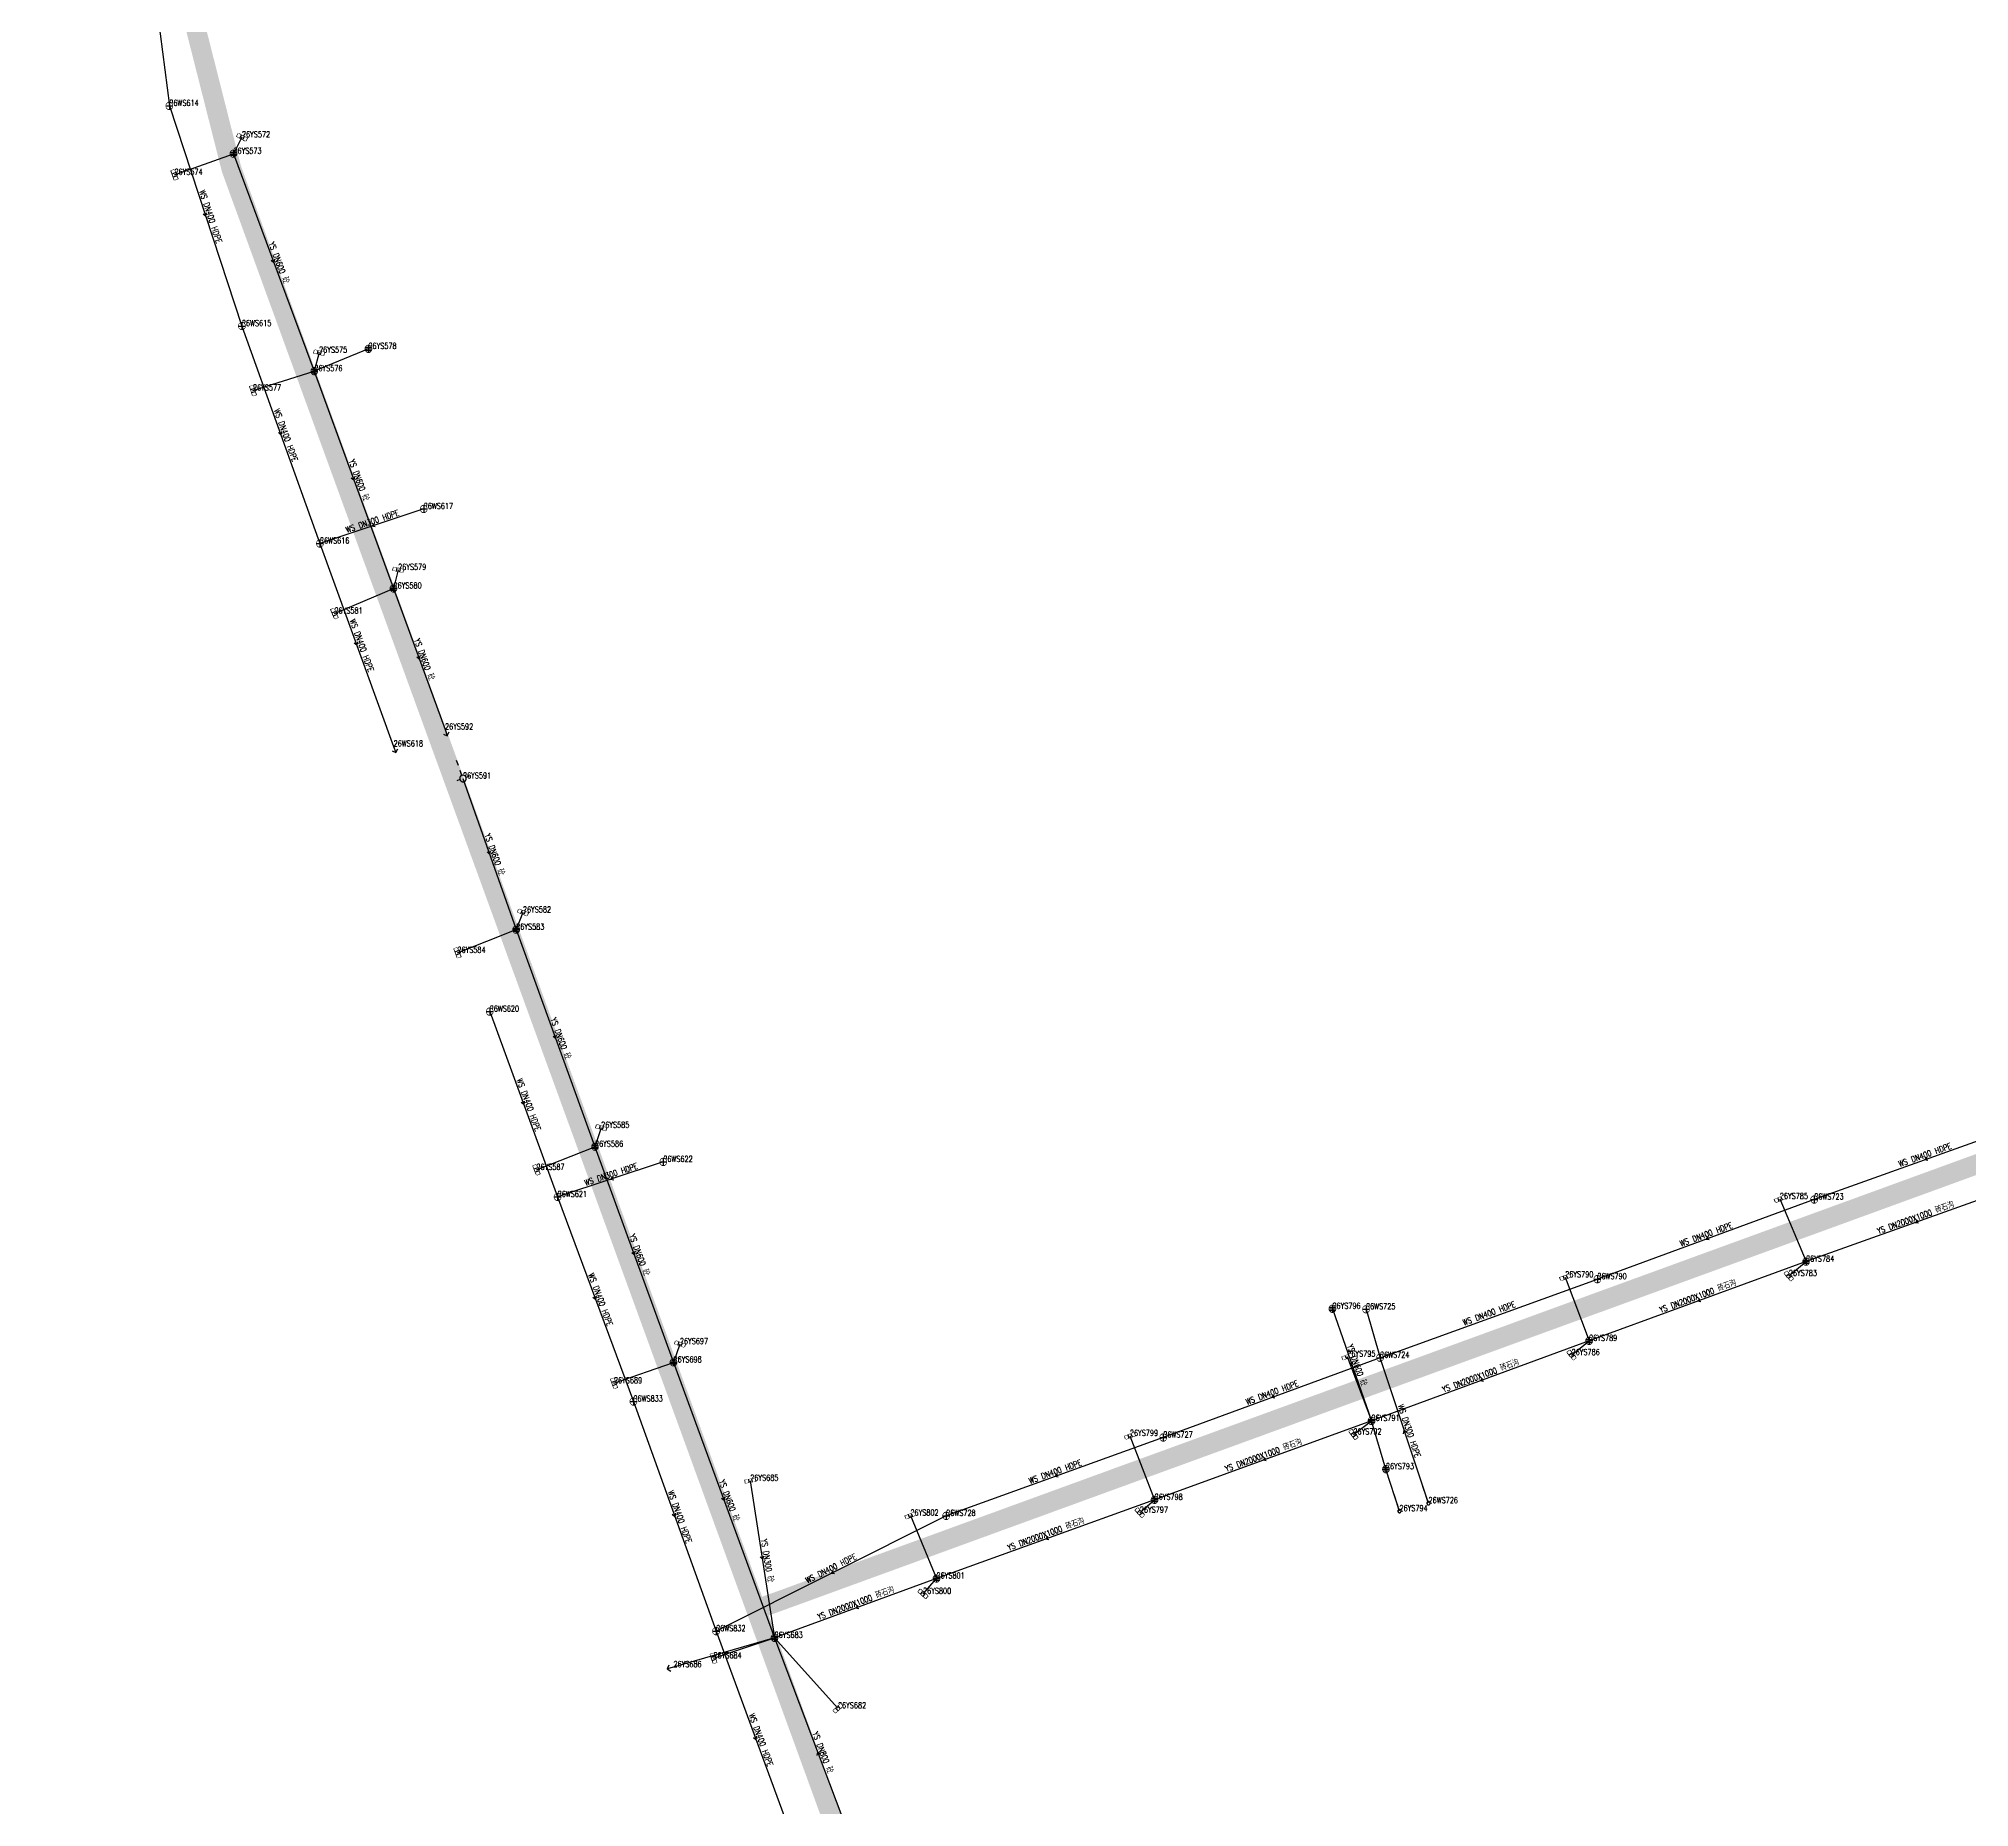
# Model space of a CAD drawing. Extents: x 78813 to 99477, y 2421021 to 2448125.
# Drawn here: x 87453.8 to 87745.7, y 2423126.3 to 2423393.8 of the extents above; entities that cross this region are included whole.
import ezdxf
from ezdxf.enums import TextEntityAlignment as Align

# ---------------------------------------------------------------- set-up
doc = ezdxf.new("R2010")
doc.units = 0
doc.set_wipeout_variables(frame=1)
doc.layers.get('0').update_dxf_attribs({"linetype": 'CONTINUOUS'})
for name, color, linetype in [('DX_WS', 16, 'CONTINUOUS'), ('DX_YS', 42, 'CONTINUOUS'), ('道路', 5, 'CONTINUOUS')]:
    doc.layers.add(name, color=color, linetype=linetype)
doc.layers.add('WSLINE', color=7, linetype='CONTINUOUS', true_color=0x7f0000)
doc.layers.add('YSLINE', color=7, linetype='CONTINUOUS', true_color=0xcc9900)
doc.styles.add('CcNameZT', font='txt.SHX', dxfattribs={"width": 0.8, "bigfont": 'HZTXT.SHX'})
doc.styles.add('PointNameZT', font='txt.SHX', dxfattribs={"width": 0.8, "bigfont": 'HZTXT.SHX'})

# ---------------------------------------------------------------- blocks, each defined once
blk = doc.blocks.new('PS污水井')
blk.add_lwpolyline([(1, 0), (1, 0.07), (0.99, 0.14), (0.98, 0.21), (0.96, 0.28), (0.94, 0.34), (0.91, 0.41), (0.88, 0.47), (0.85, 0.53), (0.81, 0.59), (0.77, 0.64), (0.72, 0.69), (0.67, 0.74), (0.62, 0.79), (0.56, 0.83), (0.5, 0.87), (0.44, 0.9), (0.37, 0.93), (0.31, 0.95), (0.24, 0.97), (0.17, 0.98), (0.1, 0.99), (0.03, 1), (-0.03, 1), (-0.1, 0.99), (-0.17, 0.98), (-0.24, 0.97), (-0.31, 0.95), (-0.37, 0.93), (-0.44, 0.9), (-0.5, 0.87), (-0.56, 0.83), (-0.62, 0.79), (-0.67, 0.74), (-0.72, 0.69), (-0.77, 0.64), (-0.81, 0.59), (-0.85, 0.53), (-0.88, 0.47), (-0.91, 0.41), (-0.94, 0.34), (-0.96, 0.28), (-0.98, 0.21), (-0.99, 0.14), (-1, 0.07), (-1, 0), (-1, -0.07), (-0.99, -0.14), (-0.98, -0.21), (-0.96, -0.28), (-0.94, -0.34), (-0.91, -0.41), (-0.88, -0.47), (-0.85, -0.53), (-0.81, -0.59), (-0.77, -0.64), (-0.72, -0.69), (-0.67, -0.74), (-0.62, -0.79), (-0.56, -0.83), (-0.5, -0.87), (-0.44, -0.9), (-0.37, -0.93), (-0.31, -0.95), (-0.24, -0.97), (-0.17, -0.98), (-0.1, -0.99), (-0.03, -1), (0.03, -1), (0.1, -0.99), (0.17, -0.98), (0.24, -0.97), (0.31, -0.95), (0.37, -0.93), (0.44, -0.9), (0.5, -0.87), (0.56, -0.83), (0.62, -0.79), (0.67, -0.74), (0.72, -0.69), (0.77, -0.64), (0.81, -0.59), (0.85, -0.53), (0.88, -0.47), (0.91, -0.41), (0.94, -0.34), (0.96, -0.28), (0.98, -0.21), (0.99, -0.14), (1, 0)], close=True)
blk.add_wipeout([(1, 0), (1, 0.07), (0.99, 0.14), (0.98, 0.21), (0.96, 0.28), (0.94, 0.34), (0.91, 0.41), (0.88, 0.47), (0.85, 0.53), (0.81, 0.59), (0.77, 0.64), (0.72, 0.69), (0.67, 0.74), (0.62, 0.79), (0.56, 0.83), (0.5, 0.87), (0.44, 0.9), (0.37, 0.93), (0.31, 0.95), (0.24, 0.97), (0.17, 0.98), (0.1, 0.99), (0.03, 1), (-0.03, 1), (-0.1, 0.99), (-0.17, 0.98), (-0.24, 0.97), (-0.31, 0.95), (-0.37, 0.93), (-0.44, 0.9), (-0.5, 0.87), (-0.56, 0.83), (-0.62, 0.79), (-0.67, 0.74), (-0.72, 0.69), (-0.77, 0.64), (-0.81, 0.59), (-0.85, 0.53), (-0.88, 0.47), (-0.91, 0.41), (-0.94, 0.34), (-0.96, 0.28), (-0.98, 0.21), (-0.99, 0.14), (-1, 0.07), (-1, 0), (-1, -0.07), (-0.99, -0.14), (-0.98, -0.21), (-0.96, -0.28), (-0.94, -0.34), (-0.91, -0.41), (-0.88, -0.47), (-0.85, -0.53), (-0.81, -0.59), (-0.77, -0.64), (-0.72, -0.69), (-0.67, -0.74), (-0.62, -0.79), (-0.56, -0.83), (-0.5, -0.87), (-0.44, -0.9), (-0.37, -0.93), (-0.31, -0.95), (-0.24, -0.97), (-0.17, -0.98), (-0.1, -0.99), (-0.03, -1), (0.03, -1), (0.1, -0.99), (0.17, -0.98), (0.24, -0.97), (0.31, -0.95), (0.37, -0.93), (0.44, -0.9), (0.5, -0.87), (0.56, -0.83), (0.62, -0.79), (0.67, -0.74), (0.72, -0.69), (0.77, -0.64), (0.81, -0.59), (0.85, -0.53), (0.88, -0.47), (0.91, -0.41), (0.94, -0.34), (0.96, -0.28), (0.98, -0.21), (0.99, -0.14)])
for p, q in [((-1, 0), (0, 0)), ((0, 1), (0, 0)), ((0, 0), (0, -1)), ((0, 0), (1, 0))]:
    blk.add_line(p, q)
blk = doc.blocks.new('GC546')
at = {"color": 0}
for p in [(0.866, 0.5), (0.866, -0.5)]:
    blk.add_line(p, (0, 0), dxfattribs=at)
blk = doc.blocks.new('PS非普查')
blk.add_lwpolyline([(3.7, 0), (5.3, 0)])
blk.add_wipeout([(0.5, 0), (0.5, 0.03), (0.5, 0.07), (0.49, 0.1), (0.48, 0.14), (0.47, 0.17), (0.46, 0.2), (0.44, 0.23), (0.42, 0.26), (0.4, 0.29), (0.38, 0.32), (0.36, 0.35), (0.33, 0.37), (0.31, 0.39), (0.28, 0.41), (0.25, 0.43), (0.22, 0.45), (0.19, 0.46), (0.15, 0.48), (0.12, 0.49), (0.09, 0.49), (0.05, 0.5), (0.02, 0.5), (-0.02, 0.5), (-0.05, 0.5), (-0.09, 0.49), (-0.12, 0.49), (-0.15, 0.48), (-0.19, 0.46), (-0.22, 0.45), (-0.25, 0.43), (-0.28, 0.41), (-0.31, 0.39), (-0.33, 0.37), (-0.36, 0.35), (-0.38, 0.32), (-0.4, 0.29), (-0.42, 0.26), (-0.44, 0.23), (-0.46, 0.2), (-0.47, 0.17), (-0.48, 0.14), (-0.49, 0.1), (-0.5, 0.07), (-0.5, 0.03), (-0.5, 0), (-0.5, -0.03), (-0.5, -0.07), (-0.49, -0.1), (-0.48, -0.14), (-0.47, -0.17), (-0.46, -0.2), (-0.44, -0.23), (-0.42, -0.26), (-0.4, -0.29), (-0.38, -0.32), (-0.36, -0.35), (-0.33, -0.37), (-0.31, -0.39), (-0.28, -0.41), (-0.25, -0.43), (-0.22, -0.45), (-0.19, -0.46), (-0.15, -0.48), (-0.12, -0.49), (-0.09, -0.49), (-0.05, -0.5), (-0.02, -0.5), (0.02, -0.5), (0.05, -0.5), (0.09, -0.49), (0.12, -0.49), (0.15, -0.48), (0.19, -0.46), (0.22, -0.45), (0.25, -0.43), (0.28, -0.41), (0.31, -0.39), (0.33, -0.37), (0.36, -0.35), (0.38, -0.32), (0.4, -0.29), (0.42, -0.26), (0.44, -0.23), (0.46, -0.2), (0.47, -0.17), (0.48, -0.14), (0.49, -0.1), (0.5, -0.07)])
blk.add_line((0.5, 0), (2.1, 0))
blk.add_lwpolyline([(0.5, 0), (0.5, 0.03), (0.5, 0.07), (0.49, 0.1), (0.48, 0.14), (0.47, 0.17), (0.46, 0.2), (0.44, 0.23), (0.42, 0.26), (0.4, 0.29), (0.38, 0.32), (0.36, 0.35), (0.33, 0.37), (0.31, 0.39), (0.28, 0.41), (0.25, 0.43), (0.22, 0.45), (0.19, 0.46), (0.15, 0.48), (0.12, 0.49), (0.09, 0.49), (0.05, 0.5), (0.02, 0.5), (-0.02, 0.5), (-0.05, 0.5), (-0.09, 0.49), (-0.12, 0.49), (-0.15, 0.48), (-0.19, 0.46), (-0.22, 0.45), (-0.25, 0.43), (-0.28, 0.41), (-0.31, 0.39), (-0.33, 0.37), (-0.36, 0.35), (-0.38, 0.32), (-0.4, 0.29), (-0.42, 0.26), (-0.44, 0.23), (-0.46, 0.2), (-0.47, 0.17), (-0.48, 0.14), (-0.49, 0.1), (-0.5, 0.07), (-0.5, 0.03), (-0.5, 0), (-0.5, -0.03), (-0.5, -0.07), (-0.49, -0.1), (-0.48, -0.14), (-0.47, -0.17), (-0.46, -0.2), (-0.44, -0.23), (-0.42, -0.26), (-0.4, -0.29), (-0.38, -0.32), (-0.36, -0.35), (-0.33, -0.37), (-0.31, -0.39), (-0.28, -0.41), (-0.25, -0.43), (-0.22, -0.45), (-0.19, -0.46), (-0.15, -0.48), (-0.12, -0.49), (-0.09, -0.49), (-0.05, -0.5), (-0.02, -0.5), (0.02, -0.5), (0.05, -0.5), (0.09, -0.49), (0.12, -0.49), (0.15, -0.48), (0.19, -0.46), (0.22, -0.45), (0.25, -0.43), (0.28, -0.41), (0.31, -0.39), (0.33, -0.37), (0.36, -0.35), (0.38, -0.32), (0.4, -0.29), (0.42, -0.26), (0.44, -0.23), (0.46, -0.2), (0.47, -0.17), (0.48, -0.14), (0.49, -0.1), (0.5, -0.07), (0.5, 0)], close=True)
blk = doc.blocks.new('PS出水口')
for points in [[(0, 0), (1.97, 0)], [(1.15, -0.88), (1.97, 0), (1.11, 0.93)]]:
    blk.add_lwpolyline(points)
blk = doc.blocks.new('测量点')
h = blk.add_hatch(color=256)
edge = h.paths.add_edge_path()
edge.add_arc((0, 0), 0.5, 0, 360)
blk.add_circle((0, 0), 0.5)
blk = doc.blocks.new('PS雨水井')
blk.add_lwpolyline([(1, 0), (1, 0.07), (0.99, 0.14), (0.98, 0.21), (0.96, 0.28), (0.94, 0.34), (0.91, 0.41), (0.88, 0.47), (0.85, 0.53), (0.81, 0.59), (0.77, 0.64), (0.72, 0.69), (0.67, 0.74), (0.62, 0.79), (0.56, 0.83), (0.5, 0.87), (0.44, 0.9), (0.37, 0.93), (0.31, 0.95), (0.24, 0.97), (0.17, 0.98), (0.1, 0.99), (0.03, 1), (-0.03, 1), (-0.1, 0.99), (-0.17, 0.98), (-0.24, 0.97), (-0.31, 0.95), (-0.37, 0.93), (-0.44, 0.9), (-0.5, 0.87), (-0.56, 0.83), (-0.62, 0.79), (-0.67, 0.74), (-0.72, 0.69), (-0.77, 0.64), (-0.81, 0.59), (-0.85, 0.53), (-0.88, 0.47), (-0.91, 0.41), (-0.94, 0.34), (-0.96, 0.28), (-0.98, 0.21), (-0.99, 0.14), (-1, 0.07), (-1, 0), (-1, -0.07), (-0.99, -0.14), (-0.98, -0.21), (-0.96, -0.28), (-0.94, -0.34), (-0.91, -0.41), (-0.88, -0.47), (-0.85, -0.53), (-0.81, -0.59), (-0.77, -0.64), (-0.72, -0.69), (-0.67, -0.74), (-0.62, -0.79), (-0.56, -0.83), (-0.5, -0.87), (-0.44, -0.9), (-0.37, -0.93), (-0.31, -0.95), (-0.24, -0.97), (-0.17, -0.98), (-0.1, -0.99), (-0.03, -1), (0.03, -1), (0.1, -0.99), (0.17, -0.98), (0.24, -0.97), (0.31, -0.95), (0.37, -0.93), (0.44, -0.9), (0.5, -0.87), (0.56, -0.83), (0.62, -0.79), (0.67, -0.74), (0.72, -0.69), (0.77, -0.64), (0.81, -0.59), (0.85, -0.53), (0.88, -0.47), (0.91, -0.41), (0.94, -0.34), (0.96, -0.28), (0.98, -0.21), (0.99, -0.14), (1, 0)], close=True)
blk.add_wipeout([(1, 0), (1, 0.07), (0.99, 0.14), (0.98, 0.21), (0.96, 0.28), (0.94, 0.34), (0.91, 0.41), (0.88, 0.47), (0.85, 0.53), (0.81, 0.59), (0.77, 0.64), (0.72, 0.69), (0.67, 0.74), (0.62, 0.79), (0.56, 0.83), (0.5, 0.87), (0.44, 0.9), (0.37, 0.93), (0.31, 0.95), (0.24, 0.97), (0.17, 0.98), (0.1, 0.99), (0.03, 1), (-0.03, 1), (-0.1, 0.99), (-0.17, 0.98), (-0.24, 0.97), (-0.31, 0.95), (-0.37, 0.93), (-0.44, 0.9), (-0.5, 0.87), (-0.56, 0.83), (-0.62, 0.79), (-0.67, 0.74), (-0.72, 0.69), (-0.77, 0.64), (-0.81, 0.59), (-0.85, 0.53), (-0.88, 0.47), (-0.91, 0.41), (-0.94, 0.34), (-0.96, 0.28), (-0.98, 0.21), (-0.99, 0.14), (-1, 0.07), (-1, 0), (-1, -0.07), (-0.99, -0.14), (-0.98, -0.21), (-0.96, -0.28), (-0.94, -0.34), (-0.91, -0.41), (-0.88, -0.47), (-0.85, -0.53), (-0.81, -0.59), (-0.77, -0.64), (-0.72, -0.69), (-0.67, -0.74), (-0.62, -0.79), (-0.56, -0.83), (-0.5, -0.87), (-0.44, -0.9), (-0.37, -0.93), (-0.31, -0.95), (-0.24, -0.97), (-0.17, -0.98), (-0.1, -0.99), (-0.03, -1), (0.03, -1), (0.1, -0.99), (0.17, -0.98), (0.24, -0.97), (0.31, -0.95), (0.37, -0.93), (0.44, -0.9), (0.5, -0.87), (0.56, -0.83), (0.62, -0.79), (0.67, -0.74), (0.72, -0.69), (0.77, -0.64), (0.81, -0.59), (0.85, -0.53), (0.88, -0.47), (0.91, -0.41), (0.94, -0.34), (0.96, -0.28), (0.98, -0.21), (0.99, -0.14)])
for p, q in [((-1, 0), (0, 0)), ((-0.88, 0.48), (0, 0.47)), ((0, 1), (0, 0)), ((0, 0.47), (0.88, 0.47)), ((0, 0), (0, -1)), ((0, 0), (1, 0)), ((-0.88, -0.48), (0, -0.48)), ((0, -0.48), (0.88, -0.48))]:
    blk.add_line(p, q)
blk = doc.blocks.new('PS雨篦')
blk.add_lwpolyline([(-1.5, 0.5), (0, 0.5), (1.5, 0.5), (1.5, -0.5), (0, -0.5), (-1.5, -0.5)], close=True)
blk.add_wipeout([(-1.5, 0.5), (0, 0.5), (1.5, 0.5), (1.5, -0.5), (0, -0.5), (-1.5, -0.5)])
for p, q in [((-0.51, -0.5), (-0.51, 0.5)), ((0.49, -0.5), (0.49, 0.5))]:
    blk.add_line(p, q)
blk = doc.blocks.new('PS预留口')
blk.add_lwpolyline([(4.2, 0), (5.8, 0)])
blk.add_wipeout([(1, 0), (1, 0.07), (0.99, 0.14), (0.98, 0.21), (0.96, 0.28), (0.94, 0.34), (0.91, 0.41), (0.88, 0.47), (0.85, 0.53), (0.81, 0.59), (0.77, 0.64), (0.72, 0.69), (0.67, 0.74), (0.62, 0.79), (0.56, 0.83), (0.5, 0.87), (0.44, 0.9), (0.37, 0.93), (0.31, 0.95), (0.24, 0.97), (0.17, 0.98), (0.1, 0.99), (0.03, 1), (-0.03, 1), (-0.1, 0.99), (-0.17, 0.98), (-0.24, 0.97), (-0.31, 0.95), (-0.37, 0.93), (-0.44, 0.9), (-0.5, 0.87), (-0.56, 0.83), (-0.62, 0.79), (-0.67, 0.74), (-0.72, 0.69), (-0.77, 0.64), (-0.81, 0.59), (-0.85, 0.53), (-0.88, 0.47), (-0.91, 0.41), (-0.94, 0.34), (-0.96, 0.28), (-0.98, 0.21), (-0.99, 0.14), (-1, 0.07), (-1, 0), (-1, -0.07), (-0.99, -0.14), (-0.98, -0.21), (-0.96, -0.28), (-0.94, -0.34), (-0.91, -0.41), (-0.88, -0.47), (-0.85, -0.53), (-0.81, -0.59), (-0.77, -0.64), (-0.72, -0.69), (-0.67, -0.74), (-0.62, -0.79), (-0.56, -0.83), (-0.5, -0.87), (-0.44, -0.9), (-0.37, -0.93), (-0.31, -0.95), (-0.24, -0.97), (-0.17, -0.98), (-0.1, -0.99), (-0.03, -1), (0.03, -1), (0.1, -0.99), (0.17, -0.98), (0.24, -0.97), (0.31, -0.95), (0.37, -0.93), (0.44, -0.9), (0.5, -0.87), (0.56, -0.83), (0.62, -0.79), (0.67, -0.74), (0.72, -0.69), (0.77, -0.64), (0.81, -0.59), (0.85, -0.53), (0.88, -0.47), (0.91, -0.41), (0.94, -0.34), (0.96, -0.28), (0.98, -0.21), (0.99, -0.14)])
blk.add_line((1, 0), (2.6, 0))
blk.add_lwpolyline([(1, 0), (1, 0.07), (0.99, 0.14), (0.98, 0.21), (0.96, 0.28), (0.94, 0.34), (0.91, 0.41), (0.88, 0.47), (0.85, 0.53), (0.81, 0.59), (0.77, 0.64), (0.72, 0.69), (0.67, 0.74), (0.62, 0.79), (0.56, 0.83), (0.5, 0.87), (0.44, 0.9), (0.37, 0.93), (0.31, 0.95), (0.24, 0.97), (0.17, 0.98), (0.1, 0.99), (0.03, 1), (-0.03, 1), (-0.1, 0.99), (-0.17, 0.98), (-0.24, 0.97), (-0.31, 0.95), (-0.37, 0.93), (-0.44, 0.9), (-0.5, 0.87), (-0.56, 0.83), (-0.62, 0.79), (-0.67, 0.74), (-0.72, 0.69), (-0.77, 0.64), (-0.81, 0.59), (-0.85, 0.53), (-0.88, 0.47), (-0.91, 0.41), (-0.94, 0.34), (-0.96, 0.28), (-0.98, 0.21), (-0.99, 0.14), (-1, 0.07), (-1, 0), (-1, -0.07), (-0.99, -0.14), (-0.98, -0.21), (-0.96, -0.28), (-0.94, -0.34), (-0.91, -0.41), (-0.88, -0.47), (-0.85, -0.53), (-0.81, -0.59), (-0.77, -0.64), (-0.72, -0.69), (-0.67, -0.74), (-0.62, -0.79), (-0.56, -0.83), (-0.5, -0.87), (-0.44, -0.9), (-0.37, -0.93), (-0.31, -0.95), (-0.24, -0.97), (-0.17, -0.98), (-0.1, -0.99), (-0.03, -1), (0.03, -1), (0.1, -0.99), (0.17, -0.98), (0.24, -0.97), (0.31, -0.95), (0.37, -0.93), (0.44, -0.9), (0.5, -0.87), (0.56, -0.83), (0.62, -0.79), (0.67, -0.74), (0.72, -0.69), (0.77, -0.64), (0.81, -0.59), (0.85, -0.53), (0.88, -0.47), (0.91, -0.41), (0.94, -0.34), (0.96, -0.28), (0.98, -0.21), (0.99, -0.14), (1, 0)], close=True)
for points in [[(0, 1), (0, 2)], [(0, -2), (0, -1)]]:
    blk.add_lwpolyline(points)

msp = doc.modelspace()

# ---------------------------------------------------------------- block references
at = {"layer": 'DX_WS', "yscale": 0.5, "zscale": 0.5}
for name, p, xscale, rotation in [('GC546', (87479.02, 2423366.93, 2.33), 0.4999999999421528, 108.2374064854395), ('GC546', (87490.41, 2423333.84, 2.09), 0.5000000000559597, 109.7409417066578), ('GC546', (87504.16, 2423320, 2.08), 0.5000000000213698, 18.41194419600426), ('GC546', (87501.88, 2423302.05, 1.88), 0.5000000000035008, 109.9480201326949), ('PS出水口', (87507.45, 2423286.71, 1.86), 0.5000000000035008, 289.9480201326948), ('GC546', (87527.12, 2423232.59, 1.67), 0.4999999999243026, 110.1152791339229), ('GC546', (87738.94, 2423224.17, 1.91), 0.4999999999695042, 19.76013516641014), ('GC546', (87540.24, 2423221.22, 1.96), 0.4999999999601412, 18.34021665645389), ('GC546', (87705.86, 2423212.16, 1.81), 0.5000000000602604, 20.15729905077014), ('GC546', (87537.98, 2423203.1, 1.99), 0.4999999998129385, 110.3271779693305), ('GC546', (87640.21, 2423188.23, 1.76), 0.4999999999825677, 20.22745256183801), ('GC546', (87660.26, 2423183.26, 1.52), 0.4999999998479415, 288.4271354121327), ('GC546', (87607.42, 2423176.27, 1.76), 0.5000000000270208, 19.8414463255277), ('GC546', (87549.96, 2423170.27, 1.83), 0.500000000148974, 109.7991684417633), ('GC546', (87573.61, 2423161.62, 1.76), 0.5000000000403405, 26.62365263875101), ('GC546', (87562.24, 2423136.52, 1.88), 0.4999999998885064, 110.1938208929207)]:
    msp.add_blockref(name, p, dxfattribs=dict(at, xscale=xscale, rotation=rotation))
at = {"layer": 'DX_YS', "yscale": 0.5, "zscale": 0.5}
for name, p, xscale, rotation in [('GC546', (87489.34, 2423359.91, 2.85), 0.5000000000860089, 110.3978190781038), ('GC546', (87501.44, 2423327.03, 2.78), 0.4999999999488853, 110.0183785535751), ('GC546', (87511.32, 2423299.93, 2.74), 0.4999999999060693, 110.046017756719), ('PS出水口', (87515.22, 2423289.26, 2.7), 0.4999999999060694, 290.046017756719), ('GC546', (87521.96, 2423270.43, 2.59), 0.5000000001068557, 109.3708072876064), ('GC546', (87531.94, 2423242.58, 2.59), 0.4999999998942496, 109.9605379314559), ('GC546', (87737.52, 2423214.68, 2.08), 0.5000000000090198, 19.63414397017984), ('GC546', (87543.83, 2423209.87, 2.54), 0.5000000000092297, 109.9981985004618), ('GC546', (87704.61, 2423202.79, 1.96), 0.5000000000805976, 20.0729482373597), ('GC546', (87671.76, 2423190.75, 1.85), 0.500000000003047, 20.1886911223325), ('GC546', (87638.91, 2423178.74, 1.8), 0.5000000000573707, 19.98731410111471), ('GC546', (87557.41, 2423172.72, 2.3), 0.4999999998720802, 110.1415959429681), ('GC546', (87606.03, 2423166.82, 1.81), 0.4999999999362075, 19.86008245625494), ('GC546', (87563.21, 2423163.78, 4.13), 0.4999999998560105, 98.81551048434339), ('GC546', (87577.3, 2423156.38, 1.8), 0.4999999999288664, 20.12743467353697), ('PS出水口', (87549.76, 2423147.48, 2), 0.4999999999820993, 196.1056537073422), ('GC546', (87571.58, 2423134.6, 2.15), 0.4999999998443995, 290.6881352439136)]:
    msp.add_blockref(name, p, dxfattribs=dict(at, xscale=xscale, rotation=rotation))

# ---------------------------------------------------------------- texts
at = {"layer": 'DX_WS', "style": 'PointNameZT', "width": 0.8}
for s, p in [('26WS614', (87473.54, 2423383.57, 2.39)), ('26WS615', (87484.51, 2423350.29, 2.28)), ('26WS617', (87512, 2423322.62, 2.2)), ('26WS616', (87496.31, 2423317.39, 1.91)), ('26WS618', (87507.45, 2423286.71, 1.86)), ('26WS620', (87521.98, 2423246.6, 1.48)), ('26WS622', (87548.23, 2423223.87, 1.96)), ('26WS621', (87532.25, 2423218.57, 2.06)), ('26WS723', (87722.25, 2423218.18, 1.81)), ('26WS790', (87689.46, 2423206.14, 1.81)), ('26WS725', (87654.48, 2423201.58, 1.72)), ('26WS724', (87656.6, 2423194.26, 1.79)), ('26WS833', (87543.71, 2423187.63, 1.92)), ('26WS727', (87623.83, 2423182.19, 1.74)), ('26WS726', (87663.93, 2423172.26, 1.62)), ('26WS728', (87591, 2423170.34, 1.78)), ('26WS832', (87556.21, 2423152.9, 1.73))]:
    msp.add_text(s, height=0.9, dxfattribs=at).set_placement(p)
at = {"layer": 'DX_WS', "style": 'CcNameZT', "width": 0.8}
for s, rotation, p in [(' WS DN400 HDPE', 288.2374, (87479.26, 2423367.01, 2.39)), (' WS DN400 HDPE', 289.7409, (87490.64, 2423333.93, 2.28)), (' WS DN300 HDPE', 18.4119, (87504.08, 2423320.24, 2.2)), (' WS DN400 HDPE', 289.948, (87502.11, 2423302.13, 1.91)), (' WS DN400 HDPE', 290.1153, (87527.35, 2423232.67, 1.48)), (' WS DN400 HDPE', 19.7601, (87738.85, 2423224.4, 2.01)), (' WS DN300 HDPE', 18.3402, (87540.16, 2423221.46, 1.96)), (' WS DN400 HDPE', 20.1573, (87705.77, 2423212.39, 1.81)), (' WS DN400 HDPE', 290.3272, (87538.21, 2423203.19, 2.06)), (' WS DN400 HDPE', 19.8692, (87672.94, 2423200.44, 1.81)), (' WS DN400 HDPE', 20.2275, (87640.13, 2423188.46, 1.79)), (' WS DN300 HDPE', 288.4271, (87660.5, 2423183.34, 1.62)), (' WS DN400 HDPE', 19.8414, (87607.33, 2423176.5, 1.74)), (' WS DN400 HDPE', 289.7992, (87550.2, 2423170.35, 1.92)), (' WS DN400 HDPE', 26.6237, (87573.5, 2423161.85, 1.78)), (' WS DN400 HDPE', 290.1938, (87562.47, 2423136.61, 1.73))]:
    msp.add_text(s, height=0.9, rotation=rotation, dxfattribs=at).set_placement(p, align=Align.CENTER)
at = {"layer": 'DX_YS', "style": 'PointNameZT', "width": 0.8}
for s, p in [('26YS573', (87483.23, 2423376.35, 2.94)), ('26YS572', (87484.52, 2423378.83, 4.42)), ('26YS574', (87474.31, 2423373.16, 4.39)), ('26YS578', (87503.64, 2423346.83, 2.86)), ('26YS575', (87496.18, 2423346.26, 4.23)), ('26YS576', (87495.46, 2423343.46, 2.77)), ('26YS577', (87486.18, 2423340.52, 4.31)), ('26YS579', (87508.13, 2423313.41, 4.23)), ('26YS580', (87507.43, 2423310.6, 2.78)), ('26YS581', (87498.5, 2423306.8, 4.23)), ('26YS592', (87515.22, 2423289.26, 2.7)), ('26YS591', (87517.94, 2423281.86, 2.63)), ('26YS582', (87527, 2423261.6, 4.08)), ('26YS583', (87525.98, 2423259, 2.56)), ('26YS584', (87517.09, 2423255.51, 4.03)), ('26YS585', (87538.83, 2423229.04, 4.34)), ('26YS586', (87537.9, 2423226.17, 2.62)), ('26YS587', (87529.04, 2423222.67, 4.02)), ('26YS785', (87717.05, 2423218.27, 3.84)), ('26YS784', (87721.01, 2423208.79, 2.01)), ('26YS790', (87684.6, 2423206.42, 4.02)), ('26YS783', (87718.41, 2423206.62, 3.88)), ('26YS796', (87649.4, 2423201.66, 3.11)), ('26YS697', (87550.74, 2423196.33, 4.13)), ('26YS789', (87688.21, 2423196.8, 1.91)), ('26YS698', (87549.77, 2423193.56, 2.46)), ('26YS795', (87651.65, 2423194.42, 3.87)), ('26YS786', (87685.56, 2423194.66, 3.94)), ('26YS689', (87540.77, 2423190.39, 4.15)), ('26YS791', (87655.31, 2423184.7, 1.78)), ('26YS799', (87618.78, 2423182.43, 4.06)), ('26YS792', (87652.57, 2423182.66, 3.87)), ('26YS685', (87561.37, 2423175.66, 4.35)), ('26YS793', (87657.49, 2423177.4, 2.26)), ('26YS798', (87622.51, 2423172.77, 1.81)), ('26YS802', (87585.59, 2423170.39, 4.31)), ('26YS797', (87620.28, 2423170.83, 4.18)), ('26YS794', (87659.54, 2423171.07, 3)), ('26YS801', (87589.54, 2423160.87, 1.8)), ('26YS800', (87587.5, 2423158.55, 4.32)), ('26YS683', (87565.05, 2423151.89, 2.13)), ('26YS684', (87555.82, 2423148.8, 4.28)), ('26YS686', (87549.76, 2423147.48, 2)), ('26YS682', (87574.64, 2423141.24, 4.3))]:
    msp.add_text(s, height=0.9, dxfattribs=at).set_placement(p)
at = {"layer": 'DX_YS', "style": 'CcNameZT', "width": 0.8}
for s, rotation, p in [(' YS DN600 砼', 290.3978, (87489.58, 2423360, 2.94)), (' YS DN600 砼', 290.0184, (87501.68, 2423327.12, 2.77)), (' YS DN600 砼', 290.046, (87511.56, 2423300.02, 2.78)), (' YS DN600 砼', 289.3708, (87522.19, 2423270.51, 2.63)), (' YS DN600 砼', 289.9605, (87532.17, 2423242.67, 2.56)), (' YS DN2000X1000 砖石沟', 19.6341, (87737.44, 2423214.91, 2.15)), (' YS DN600 砼', 289.9982, (87544.07, 2423209.95, 2.62)), (' YS DN2000X1000 砖石沟', 20.0729, (87704.52, 2423203.03, 2.01)), (' YS DN600 砼', 289.2298, (87652.59, 2423193.27, 3.11)), (' YS DN2000X1000 砖石沟', 20.1887, (87671.67, 2423190.99, 1.91)), (' YS DN2000X1000 砖石沟', 19.9873, (87638.83, 2423178.97, 1.78)), (' YS DN600 砼', 290.1416, (87557.65, 2423172.81, 2.46)), (' YS DN2000X1000 砖石沟', 19.8601, (87605.94, 2423167.05, 1.81)), (' YS DN300 砼', 278.8155, (87563.46, 2423163.82, 4.35)), (' YS DN2000X1000 砖石沟', 20.1274, (87577.21, 2423156.61, 1.8)), (' YS DN800 砼', 290.6881, (87571.81, 2423134.69, 2.16))]:
    msp.add_text(s, height=0.9, rotation=rotation, dxfattribs=at).set_placement(p, align=Align.CENTER)

# ---------------------------------------------------------------- next in the draw order: block references
at = {"layer": 'DX_WS', "xscale": 0.5, "yscale": 0.5, "zscale": 0.5}
for p in [(87473.54, 2423383.57, 2.39), (87484.51, 2423350.29, 2.28), (87512, 2423322.62, 2.2), (87496.31, 2423317.39, 1.91), (87521.98, 2423246.6, 1.48), (87548.23, 2423223.87, 1.96), (87532.25, 2423218.57, 2.06), (87722.25, 2423218.18, 1.81), (87689.46, 2423206.14, 1.81), (87654.48, 2423201.58, 1.72), (87656.6, 2423194.26, 1.79), (87543.71, 2423187.63, 1.92), (87623.83, 2423182.19, 1.74), (87591, 2423170.34, 1.78), (87556.21, 2423152.9, 1.73)]:
    msp.add_blockref('PS污水井', p, dxfattribs=at)
at = {"layer": 'DX_WS', "xscale": 0.4999999998479416, "yscale": 0.5, "zscale": 0.5, "rotation": 108.4271354121327}
msp.add_blockref('PS非普查', (87663.93, 2423172.26, 1.62), dxfattribs=at)
at = {"layer": 'DX_YS', "xscale": 0.5, "yscale": 0.5, "zscale": 0.5}
for p in [(87483.23, 2423376.35, 2.94), (87503.64, 2423346.83, 2.86), (87495.46, 2423343.46, 2.77), (87507.43, 2423310.6, 2.78), (87525.98, 2423259, 2.56), (87537.9, 2423226.17, 2.62), (87721.01, 2423208.79, 2.01), (87649.4, 2423201.66, 3.11), (87688.21, 2423196.8, 1.91), (87549.77, 2423193.56, 2.46), (87655.31, 2423184.7, 1.78), (87657.49, 2423177.4, 2.26), (87622.51, 2423172.77, 1.81), (87589.54, 2423160.87, 1.8), (87565.05, 2423151.89, 2.13)]:
    msp.add_blockref('PS雨水井', p, dxfattribs=at)
at = {"layer": 'DX_YS', "yscale": 0.5, "zscale": 0.5}
for name, p, xscale, rotation in [('PS雨篦', (87474.31, 2423373.16, 4.39), 0.4999999999127047, 289.7299048441292), ('PS雨篦', (87496.18, 2423346.26, 4.23), 0.4999999999705558, 165.5885565651479), ('PS雨篦', (87486.18, 2423340.52, 4.31), 0.5000000001797827, 287.6197897021488), ('PS雨篦', (87508.13, 2423313.41, 4.23), 0.4999999999565614, 166.0166745523494), ('PS雨篦', (87498.5, 2423306.8, 4.23), 0.5000000001025875, 293.0738308299021), ('PS预留口', (87517.94, 2423281.86, 2.63), 0.5000000001068557, 109.3708072876064), ('PS雨篦', (87527, 2423261.6, 4.08), 0.5000000000683537, 158.6061252274131), ('PS雨篦', (87517.09, 2423255.51, 4.03), 0.4999999998886062, 291.4146131219565), ('PS雨篦', (87538.83, 2423229.04, 4.34), 0.4999999999644566, 161.9678162726743), ('PS雨篦', (87529.04, 2423222.67, 4.02), 0.5000000000994876, 291.5814501497049), ('PS雨篦', (87717.05, 2423218.27, 3.84), 0.5000000000803122, 202.6357299611312), ('PS雨篦', (87684.6, 2423206.42, 4.02), 0.4999999999665757, 200.5841208095476), ('PS雨篦', (87550.74, 2423196.33, 4.13), 0.499999999987222, 160.7761746402441), ('PS雨篦', (87651.65, 2423194.42, 3.87), 0.5000000000084478, 200.6380836115833), ('PS雨篦', (87685.56, 2423194.66, 3.94), 0.5000000000430103, 308.9853937028752), ('PS雨篦', (87540.77, 2423190.39, 4.15), 0.5000000000296247, 289.411055341149), ('PS雨篦', (87618.78, 2423182.43, 4.06), 0.5000000000078858, 201.1014868995263), ('PS雨篦', (87652.57, 2423182.66, 3.87), 0.5000000001713923, 306.7961665565206), ('PS雨篦', (87561.37, 2423175.66, 4.35), 0.5000000000176517, 188.8155104949705), ('PS非普查', (87659.54, 2423171.07, 3), 0.4999999999658858, 107.9830815584442), ('PS雨篦', (87585.59, 2423170.39, 4.31), 0.500000000019489, 202.538219078562), ('PS雨篦', (87555.82, 2423148.8, 4.28), 0.5000000000484494, 288.5186737210766), ('PS雨篦', (87574.64, 2423141.24, 4.3), 0.4999999999688491, 42.00504137088578)]:
    msp.add_blockref(name, p, dxfattribs=dict(at, xscale=xscale, rotation=rotation))

# ---------------------------------------------------------------- next in the draw order: linework, layer by layer
at = {"layer": 'WSLINE'}
for p, q in [((87468.95, 2423419.23, 2.6), (87473.54, 2423383.57, 2.39)), ((87484.51, 2423350.29, 2.28), (87496.31, 2423317.39, 1.91)), ((87512, 2423322.62, 2.2), (87496.31, 2423317.39, 1.95)), ((87496.31, 2423317.39, 1.91), (87507.45, 2423286.71, 1.86)), ((87521.98, 2423246.6, 1.48), (87532.25, 2423218.57, 1.86)), ((87755.62, 2423230.16, 2.01), (87722.25, 2423218.18, 1.81)), ((87548.23, 2423223.87, 1.96), (87532.25, 2423218.57, 1.96)), ((87532.25, 2423218.57, 2.06), (87543.71, 2423187.63, 1.92)), ((87543.71, 2423187.63, 1.92), (87556.21, 2423152.9, 1.73))]:
    msp.add_line(p, q, dxfattribs=at)
at = {"layer": 'YSLINE'}
for p, q in [((87474.31, 2423373.16, 4.39), (87483.23, 2423376.35, 3.93)), ((87483.23, 2423376.35, 2.94), (87495.46, 2423343.46, 2.77)), ((87503.64, 2423346.83, 2.86), (87495.46, 2423343.46, 2.67)), ((87496.18, 2423346.26, 4.23), (87495.46, 2423343.46, 4.05)), ((87486.18, 2423340.52, 4.31), (87495.46, 2423343.46, 3.96)), ((87495.46, 2423343.46, 2.77), (87507.43, 2423310.6, 2.78)), ((87508.13, 2423313.41, 4.23), (87507.43, 2423310.6, 4.03)), ((87498.5, 2423306.8, 4.23), (87507.43, 2423310.6, 4.03)), ((87507.43, 2423310.6, 2.78), (87515.22, 2423289.26, 2.7)), ((87517.94, 2423281.86, 2.63), (87525.98, 2423259, 2.56)), ((87527, 2423261.6, 4.08), (87525.98, 2423259, 3.76)), ((87517.09, 2423255.51, 4.03), (87525.98, 2423259, 3.77)), ((87525.98, 2423259, 2.56), (87537.9, 2423226.17, 2.62)), ((87538.83, 2423229.04, 4.34), (87537.9, 2423226.17, 3.84)), ((87529.04, 2423222.67, 4.02), (87537.9, 2423226.17, 3.84)), ((87537.9, 2423226.17, 2.62), (87549.77, 2423193.56, 2.46)), ((87754.03, 2423220.57, 2.15), (87721.01, 2423208.79, 2.01)), ((87550.74, 2423196.33, 4.13), (87549.77, 2423193.56, 4.01)), ((87685.56, 2423194.66, 3.94), (87688.21, 2423196.8, 3.41)), ((87540.77, 2423190.39, 4.15), (87549.77, 2423193.56, 4.02)), ((87655.31, 2423184.7, 1.78), (87622.51, 2423172.77, 1.81)), ((87652.57, 2423182.66, 3.87), (87655.31, 2423184.7, 3.33)), ((87657.49, 2423177.4, 2.26), (87655.31, 2423184.7, 2.14)), ((87659.54, 2423171.07, 3), (87657.49, 2423177.4, 2.91)), ((87585.59, 2423170.39, 4.31), (87589.54, 2423160.87, 4.08))]:
    msp.add_line(p, q, dxfattribs=at)

# ---------------------------------------------------------------- next in the draw order: block references
at = {"layer": 'DX_WS', "xscale": 0.5, "yscale": 0.5, "zscale": 0.5}
for p in [(87689.46, 2423206.14, 1.81), (87656.6, 2423194.26, 1.79)]:
    msp.add_blockref('测量点', p, dxfattribs=at)
at = {"layer": 'DX_YS', "yscale": 0.5, "zscale": 0.5}
for name, p, xscale, rotation in [('PS雨篦', (87484.52, 2423378.83, 4.42), 0.4999999999271516, 152.3808254472216), ('PS雨篦', (87718.41, 2423206.62, 3.88), 0.5000000001548736, 309.8727255409398), ('GC546', (87652.35, 2423193.18, 2.63), 0.5000000000080118, 109.22983187181), ('PS雨篦', (87620.28, 2423170.83, 4.18), 0.5000000000176683, 311.0275040631376), ('PS雨篦', (87587.5, 2423158.55, 4.32), 0.500000000114666, 318.6025619346481)]:
    msp.add_blockref(name, p, dxfattribs=dict(at, xscale=xscale, rotation=rotation))
at = {"layer": 'DX_YS', "xscale": 0.5, "yscale": 0.5, "zscale": 0.5}
msp.add_blockref('测量点', (87565.05, 2423151.89, 3.86), dxfattribs=at)

# ---------------------------------------------------------------- next in the draw order: linework, layer by layer
at = {"layer": 'WSLINE'}
for p, q in [((87473.54, 2423383.57, 2.39), (87484.51, 2423350.29, 2.28)), ((87623.83, 2423182.19, 1.74), (87591, 2423170.34, 1.78))]:
    msp.add_line(p, q, dxfattribs=at)
at = {"layer": 'YSLINE'}
for p, q in [((87484.52, 2423378.83, 4.42), (87483.23, 2423376.35, 4.31)), ((87717.05, 2423218.27, 3.84), (87721.01, 2423208.79, 3.45)), ((87718.41, 2423206.62, 3.88), (87721.01, 2423208.79, 3.45)), ((87618.78, 2423182.43, 4.06), (87622.51, 2423172.77, 3.79)), ((87622.51, 2423172.77, 1.81), (87589.54, 2423160.87, 1.8)), ((87620.28, 2423170.83, 4.18), (87622.51, 2423172.77, 3.79)), ((87587.5, 2423158.55, 4.32), (87589.54, 2423160.87, 3.88))]:
    msp.add_line(p, q, dxfattribs=at)

# ---------------------------------------------------------------- next in the draw order: block references
at = {"layer": 'DX_WS', "xscale": 0.5, "yscale": 0.5, "zscale": 0.5}
for p in [(87689.46, 2423206.14, 1.81), (87656.6, 2423194.26, 1.79)]:
    msp.add_blockref('PS污水井', p, dxfattribs=at)
at = {"layer": 'DX_YS', "xscale": 0.5, "yscale": 0.5, "zscale": 0.5}
msp.add_blockref('PS雨水井', (87565.05, 2423151.89, 3.86), dxfattribs=at)

# ---------------------------------------------------------------- next in the draw order: linework, layer by layer
at = {"layer": 'WSLINE'}
for p, q in [((87722.25, 2423218.18, 1.81), (87689.46, 2423206.14, 1.81)), ((87656.6, 2423194.26, 1.79), (87689.46, 2423206.14, 1.81)), ((87654.48, 2423201.58, 1.72), (87656.6, 2423194.26, 1.79)), ((87656.6, 2423194.26, 1.79), (87623.83, 2423182.19, 1.74)), ((87663.93, 2423172.26, 1.62), (87656.6, 2423194.26, 1.42)), ((87591, 2423170.34, 1.78), (87556.21, 2423152.9, 1.73)), ((87556.21, 2423152.9, 1.73), (87568.27, 2423120.13, 2.02))]:
    msp.add_line(p, q, dxfattribs=at)
at = {"layer": 'YSLINE'}
for p, q in [((87721.01, 2423208.79, 2.01), (87688.21, 2423196.8, 1.91)), ((87684.6, 2423206.42, 4.02), (87688.21, 2423196.8, 3.41)), ((87649.4, 2423201.66, 3.11), (87655.31, 2423184.7, 2.14)), ((87688.21, 2423196.8, 1.91), (87655.31, 2423184.7, 1.78)), ((87549.77, 2423193.56, 2.46), (87565.05, 2423151.89, 2.14)), ((87651.65, 2423194.42, 3.87), (87655.31, 2423184.7, 3.33)), ((87561.37, 2423175.66, 4.35), (87565.05, 2423151.89, 3.9)), ((87589.54, 2423160.87, 1.8), (87565.05, 2423151.89, 1.8)), ((87565.05, 2423151.89, 1.8), (87549.76, 2423147.48, 2)), ((87555.82, 2423148.8, 4.28), (87565.05, 2423151.89, 4.08)), ((87565.05, 2423151.89, 2.13), (87578.11, 2423117.31, 2.16)), ((87574.64, 2423141.24, 4.3), (87565.05, 2423151.89, 3.86))]:
    msp.add_line(p, q, dxfattribs=at)
at = {"layer": '道路', "const_width": 3, "flags": 128}
for points in [[(88474.48, 2422626.27), (87840.88, 2422389.54), (87831.48, 2422416.89), (87482.93, 2423374.04), (87471.54, 2423418.96), (87483.26, 2423474.56), (87496.93, 2423508.71), (87516.61, 2423561), (87508.45, 2423616.21), (87455.27, 2423773.37)], [(88202.36, 2423389.71), (87561.96, 2423156.06)]]:
    msp.add_lwpolyline(points, dxfattribs=at)

doc.saveas('drawing.dxf')
